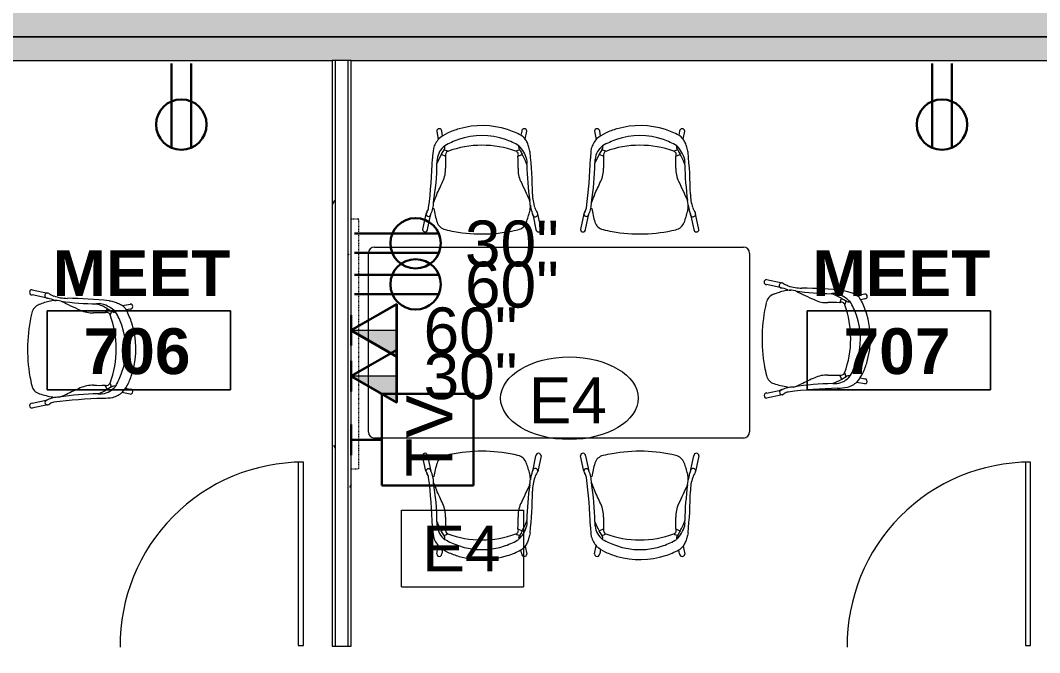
# Model space of a CAD drawing. Header units: inches. Extents: x -2349 to 1043, y -456 to 2193.
# Drawn here: x 644.2 to 844.3, y 1172.4 to 1296.6 of the extents above; entities that cross this region are included whole.
import ezdxf

# ---------------------------------------------------------------- set-up
doc = ezdxf.new("R2010")
doc.units = ezdxf.units.IN
doc.header["$MEASUREMENT"] = 0
doc.linetypes.add('Dash', pattern=[0.25, 0.125, -0.125])
for name, color, linetype, lineweight in [('A-ANNO-KEYN', 231, 'Continuous', 9), ('A-ANNO-NOTE', 131, 'Continuous', 30), ('A-AREA-IDEN', 2, 'Continuous', 9), ('A-DETL-GENF', 92, 'Continuous', 9), ('A-DETL-THIN', 151, 'Continuous', 9), ('A-DOOR', 31, 'Continuous', 13), ('A-WALL', 113, 'Continuous', 13), ('A-WALL-PATT', 111, 'Continuous', 13), ('I-FURN', 30, 'Continuous', 9), ('I-WALL', 2, 'Continuous', 13), ('Q-SPCQ', 91, 'Continuous', 9), ('Q-SPCQ-HDLN', 91, 'Dash', 9), ('Q-SPCQ-IDEN', 132, 'Continuous', 9)]:
    doc.layers.add(name, color=color, linetype=linetype, lineweight=lineweight)
doc.styles.add('Arial', font='arial.ttf', dxfattribs={"height": 9})
doc.styles.add('Swis721 Lt BT', font='swissl.ttf', dxfattribs={"height": 9})
doc.styles.add('Swis721 Lt BT_B', font='', dxfattribs={"height": 9})
doc.styles.get('Swis721 Lt BT_B').set_extended_font_data('Swis721 Lt BT', bold=True)
pattern_1 = [(0, (0, 0), (30.72, 7.68), [1.267, -21.773, 1.267, -21.773, -122.88]), (0, (0, 0), (30.72, 7.68), [-46.08, 1.267, -44.813, 1.267, -21.773, -53.76]), (0, (0, 0), (30.72, 7.68), [-115.2, 1.267, -14.093, 1.267, -37.133]), (120, (11.52, 3.84), (-22.011075, 22.7643), [1.267, -21.773, 1.267, -21.773, -122.88]), (120, (11.52, 3.84), (-22.011075, 22.7643), [-46.08, 1.267, -44.813, 1.267, -21.773, -53.76]), (120, (11.52, 3.84), (-22.011075, 22.7643), [-115.2, 1.267, -14.093, 1.267, -37.133]), (240, (15.36, 19.2), (-8.708925, -30.4443), [1.267, -21.773, 1.267, -21.773, -122.88]), (240, (15.36, 19.2), (-8.708925, -30.4443), [-46.08, 1.267, -44.813, 1.267, -21.773, -53.76]), (240, (15.36, 19.2), (-8.708925, -30.4443), [-115.2, 1.267, -14.093, 1.267, -37.133])]

# ---------------------------------------------------------------- blocks, each defined once
blk = doc.blocks.new('Steelcase Coalesse - LessThanFive - Seating - Chair - Chair-8523175-7TH FLOOR POWER _ SIGNAL')
at = {"layer": 'I-FURN'}
for p, q in [((-10.97, -3.92), (-11.63, -0.87)), ((-10.64, -0.9), (-9.98, -3.92)), ((10.06, -3.57), (10.64, -0.88)), ((11.63, -0.9), (10.98, -3.97)), ((-7.95, -15.63), (-7.1, -15.24)), ((-7.45, -16.49), (-7.95, -15.63)), ((7.1, -15.24), (7.91, -15.62)), ((-8.84, -20.15), (-8.56, -18.54)), ((-7.68, -19.24), (-7.85, -20.16)), ((7.85, -20.16), (7.69, -19.36)), ((8.54, -18.61), (8.84, -20.18))]:
    blk.add_line(p, q, dxfattribs=at)
for centre, radius, start, end in [((-11.13, -0.89), 0.499, 358.2082, 178.2082), ((-6.68, -2.99), 2.21, 103.3107, 162.8489), ((0, -31.22), 31.22, 100.0138, 103.3107), ((0, -31.22), 31.22, 76.8533, 100.0138), ((6.58, -3.07), 2.31, 20.635, 76.8533), ((11.13, -0.89), 0.499, 359.3395, 179.3395), ((-10.47, -3.92), 0.496, 0.1104, 179.8986), ((-9.85, -3.67), 1.14, 192.3628, 217.6372), ((-14.49, -6.08), 5.01, 12.1242, 25.6361), ((9.55, -8), 19.2, 162.8489, 170.9578), ((-9.57, -9.14), 19.56, 13.7896, 20.635), ((0.41, -1.52), 9.87, 339.0727, 348), ((10.49, -3.87), 0.505, 348, 185.7864), ((10.38, -3.84), 0.614, 326.9598, 348), ((-12.02, -5.34), 1.59, 7.2788, 37.6372), ((-109.21, -17.76), 99.57, 1.694, 7.2788), ((-9.35, -5.59), 0.608, 95.5377, 113.9775), ((-15.19, -6.23), 5.72, 0.4027, 12.1242), ((5.12, -5.46), 4.42, 345.5512, 5.9632), ((5.68, -5.4), 3.86, 5.9632, 13.7896), ((9.35, -5.59), 0.61, 62.5204, 73.6587), ((10.91, -5.54), 1.37, 159.0727, 183.1872), ((18.47, -7.93), 8.52, 160.9989, 179.3791), ((14.61, -6.6), 4.44, 146.9598, 160.9989), ((-59.4, -14.43), 50.61, 0.6372, 9.3628), ((2.12, -2.42), 12.18, 198.0203, 205.3226), ((-254.12, -123.67), 271.29, 24.6917, 25.3226), ((254.12, -123.67), 271.29, 154.4275, 155.3083), ((64.27, -14.4), 55.42, 171.8763, 179.1473), ((-79.64, -6.86), 89.6, 354.1307, 359.3791), ((-12.83, -12.73), 5.72, 357.8915, 24.6917), ((12.83, -12.73), 5.72, 155.3083, 182.1085), ((-4.19, -14.12), 4.61, 176.7843, 187.3082), ((3.07, -9.26), 12.72, 201.2054, 210.0533), ((20.05, -13.94), 27.18, 177.8915, 182.7464), ((-20.05, -13.94), 27.18, 357.2536, 2.1085), ((1.55, -11.45), 7.61, 326.7856, 343.7976), ((6.8, -14.07), 2.11, 344.7308, 13.7625), ((5.81, -14.36), 15.49, 181.694, 188.8902), ((-4.91, -14.21), 3.89, 187.3082, 232.5948), ((-6.29, -15.47), 0.843, 164.196, 242.587), ((6.47, -15.57), 0.712, 290.0873, 27.2011), ((3.07, -13.05), 5.98, 314.9029, 344.7308), ((15.98, -20.43), 9.36, 149.1494, 155.1347), ((-4.86, -15.46), 4.81, 195.5064, 221.736), ((-8.24, -12.96), 3.62, 282.5941, 295.6438), ((-8.08, -17.05), 0.841, 342.987, 42.2207), ((1.11, -2.38), 17.12, 240.6775, 250.6293), ((0.04, 2.01), 19.42, 249.7737, 290.0873), ((-0.15, -4.82), 14.53, 289.3352, 300.8179), ((8.24, -12.96), 3.62, 244.9597, 257.9137), ((7.92, -17.02), 0.684, 129.4562, 203.0764), ((-2.91, -12), 8.67, 230.2831, 243.9481), ((-0.01, -5.27), 16, 245.1982, 253.8772), ((0.04, -5.31), 14, 250.7712, 289.2402), ((0.14, -5.31), 15.95, 287.9267, 298.256), ((6.53, -17.2), 2.45, 298.256, 324.9819), ((-8.35, -20.16), 0.499, 179.0642, 359.0642), ((0.06, -5.04), 16.23, 253.8772, 287.9267), ((8.35, -20.16), 0.499, 180, 357.7888)]:
    blk.add_arc(centre, radius, start, end, dxfattribs=at)
blk.add_open_spline([(9.49, -16.02), (9.43, -16.37), (9.27, -17.02), (8.96, -17.88), (8.69, -18.38), (8.54, -18.61)], degree=3, dxfattribs=at)
blk = doc.blocks.new('Steelcase Coalesse - CH327 Dining Table - Oak-7431186-7TH FLOOR POWER _ SIGNAL')
at = {"layer": 'I-FURN'}
for p, q in [((-26.14, -4.71), (-26.14, 30.4)), ((-24.95, 31.59), (47.47, 31.59)), ((48.69, 30.37), (48.69, -4.66)), ((47.47, -5.88), (-24.97, -5.88))]:
    blk.add_line(p, q, dxfattribs=at)
for centre, radius, start, end in [((-24.95, 30.4), 1.19, 90, 180), ((47.47, 30.37), 1.22, 0, 90), ((-24.97, -4.71), 1.17, 180, 270), ((47.47, -4.66), 1.22, 270, 360)]:
    blk.add_arc(centre, radius, start, end, dxfattribs=at)
blk = doc.blocks.new('Steelcase Coalesse - LessThanFive - Seating - Chair - Chair-8523238-7TH FLOOR POWER _ SIGNAL')
at = {"layer": 'I-FURN'}
for p, q in [((-8.84, 20.15), (-8.56, 18.54)), ((-7.68, 19.24), (-7.85, 20.16)), ((7.85, 20.16), (7.69, 19.36)), ((8.54, 18.61), (8.84, 20.18)), ((-7.45, 16.49), (-7.95, 15.63)), ((-7.95, 15.63), (-7.1, 15.24)), ((7.1, 15.24), (7.91, 15.62)), ((-10.97, 3.92), (-11.63, 0.87)), ((-10.64, 0.9), (-9.98, 3.92)), ((10.06, 3.57), (10.64, 0.88)), ((11.63, 0.9), (10.98, 3.97))]:
    blk.add_line(p, q, dxfattribs=at)
for centre, radius, start, end in [((-8.35, 20.16), 0.499, 0.9358, 180.9358), ((-0.01, 5.27), 16, 106.1228, 114.8018), ((0.06, 5.04), 16.23, 72.0733, 106.1228), ((0.14, 5.31), 15.95, 61.744, 72.0733), ((8.35, 20.16), 0.499, 2.2112, 180), ((-4.86, 15.46), 4.81, 138.264, 164.4936), ((-2.91, 12), 8.67, 116.0519, 129.7169), ((1.11, 2.38), 17.12, 109.3707, 119.3225), ((0.04, 5.31), 14, 70.7598, 109.2288), ((-0.15, 4.82), 14.53, 59.1821, 70.6648), ((6.53, 17.2), 2.45, 35.0181, 61.744), ((5.81, 14.36), 15.49, 171.1098, 178.306), ((-4.91, 14.21), 3.89, 127.4052, 172.6918), ((-8.08, 17.05), 0.841, 317.7793, 17.013), ((-8.24, 12.96), 3.62, 64.3562, 77.4059), ((-6.29, 15.47), 0.843, 117.413, 195.804), ((0.04, -2.01), 19.42, 69.9127, 110.2263), ((8.24, 12.96), 3.62, 102.0863, 115.0403), ((6.47, 15.57), 0.712, 332.7989, 69.9127), ((7.92, 17.02), 0.684, 156.9236, 230.5438), ((3.07, 13.05), 5.98, 15.2692, 45.0971), ((15.98, 20.43), 9.36, 204.8653, 210.8506), ((-79.64, 6.86), 89.6, 0.6209, 5.8693), ((-109.21, 17.76), 99.57, 352.7212, 358.306), ((3.07, 9.26), 12.72, 149.9467, 158.7946), ((-4.19, 14.12), 4.61, 172.6918, 183.2157), ((20.05, 13.94), 27.18, 177.2536, 182.1085), ((-20.05, 13.94), 27.18, 357.8915, 2.7464), ((1.55, 11.45), 7.61, 16.2024, 33.2144), ((6.8, 14.07), 2.11, 346.2375, 15.2692), ((-59.4, 14.43), 50.61, 350.6372, 359.3628), ((-12.83, 12.73), 5.72, 335.3083, 2.1085), ((12.83, 12.73), 5.72, 177.8915, 204.6917), ((64.27, 14.4), 55.42, 180.8527, 188.1237), ((-254.12, 123.67), 271.29, 334.6774, 335.3083), ((254.12, 123.67), 271.29, 204.6917, 205.5725), ((-15.19, 6.23), 5.72, 347.8758, 359.5973), ((2.12, 2.42), 12.18, 154.6774, 161.9797), ((5.12, 5.46), 4.42, 354.0368, 14.4488), ((18.47, 7.93), 8.52, 180.6209, 199.0011), ((-9.85, 3.67), 1.14, 142.3628, 167.6372), ((-12.02, 5.34), 1.59, 322.3628, 352.7212), ((-14.49, 6.08), 5.01, 334.3639, 347.8758), ((-9.35, 5.59), 0.608, 246.0225, 264.4623), ((9.55, 8), 19.2, 189.0422, 197.1511), ((-9.57, 9.14), 19.56, 339.365, 346.2104), ((5.68, 5.4), 3.86, 346.2104, 354.0368), ((9.35, 5.59), 0.61, 286.3413, 297.4796), ((10.91, 5.54), 1.37, 176.8128, 200.9273), ((0.41, 1.52), 9.87, 12, 20.9273), ((14.61, 6.6), 4.44, 199.0011, 213.0402), ((10.38, 3.84), 0.614, 12, 33.0402), ((-10.47, 3.92), 0.496, 180.1014, 359.8896), ((-6.68, 2.99), 2.21, 197.1511, 256.6893), ((6.58, 3.07), 2.31, 283.1467, 339.365), ((10.49, 3.87), 0.505, 174.2136, 12), ((-11.13, 0.89), 0.499, 181.7918, 1.7918), ((0, 31.22), 31.22, 256.6893, 259.9862), ((0, 31.22), 31.22, 259.9862, 283.1467), ((11.13, 0.89), 0.499, 180.6605, 0.6605)]:
    blk.add_arc(centre, radius, start, end, dxfattribs=at)
blk.add_open_spline([(9.49, 16.02), (9.43, 16.37), (9.27, 17.02), (8.96, 17.88), (8.69, 18.38), (8.54, 18.61)], degree=3, dxfattribs=at)
blk = doc.blocks.new('Door - Glass Single - Demountable-8488212-7TH FLOOR POWER _ SIGNAL')
at = {"layer": 'A-DOOR', "lineweight": 20}
for p, q in [((17, 38), (17, 2)), ((18, 38), (17, 38)), ((18, 2), (18, 38)), ((17, 2), (18, 2))]:
    blk.add_line(p, q, dxfattribs=at)
at = {"layer": 'A-DOOR', "lineweight": 9}
blk.add_arc((18, 2), 36, 90, 180.5, dxfattribs=at)
blk = doc.blocks.new('A-Flat_Screen_TV-generic - A-Flat_Screen_TV-generic-8626513-7TH FLOOR POWER _ SIGNAL')
at = {"layer": 'Q-SPCQ-HDLN'}
for p, q in [((-24.5, 3.375), (-24.5, 1.875)), ((24.5, 3.375), (-24.5, 3.375)), ((24.5, 1.875), (24.5, 3.375))]:
    blk.add_line(p, q, dxfattribs=at)
blk = doc.blocks.new('Room Tag - Room Name and Number-3379422-7TH FLOOR POWER _ SIGNAL')
at = {"layer": 'A-AREA-IDEN'}
for p, q in [((-0.1881, -0.1636), (-0.1881, -0.0018)), ((-0.1881, -0.0018), (0.1869, -0.0018)), ((0.1869, -0.0018), (-0.1881, -0.0018)), ((-0.1881, -0.0018), (-0.1881, -0.1636)), ((0.1869, -0.0018), (0.1869, -0.1636)), ((0.1869, -0.1636), (0.1869, -0.0018)), ((0.1869, -0.1636), (-0.1881, -0.1636)), ((-0.1881, -0.1636), (0.1869, -0.1636))]:
    blk.add_line(p, q, dxfattribs=at)
blk = doc.blocks.new('Appliance_Specialty Equipment Tag - Standard-3515593-7TH FLOOR POWER _ SIGNAL')
at = {"layer": 'Q-SPCQ-IDEN'}
blk.add_ellipse((-0.0499, 0.0037), major_axis=(-0.1406, 0), ratio=0.600473, dxfattribs=at)
blk = doc.blocks.new('Keynote Tag - Keynote Number - Boxed-135510-7TH FLOOR POWER _ SIGNAL')
at = {"layer": 'A-ANNO-KEYN'}
for p, q in [((-0.125, -0.0792), (-0.125, 0.0781)), ((-0.125, 0.0781), (0.125, 0.0781)), ((0.125, 0.0781), (0.125, -0.0792)), ((-0.125, -0.0792), (0.125, -0.0792))]:
    blk.add_line(p, q, dxfattribs=at)

msp = doc.modelspace()

# ---------------------------------------------------------------- hatches: boundary and pattern name
at = {"layer": 'A-ANNO-NOTE', "lineweight": 9}
for points in [[(718.01, 1230.51), (718.01, 1235.67), (709.07, 1235.67)], [(718.01, 1221.51), (718.01, 1226.67), (709.07, 1226.67)]]:
    msp.add_hatch(color=256, dxfattribs=at).paths.add_polyline_path(points, flags=0)
at = {"layer": 'A-DETL-GENF'}
h = msp.add_hatch(color=9, dxfattribs=at)
h.paths.add_polyline_path([(-315.91, 1248.36), (-311.29, 1177.2), (-311.29, 1177.98), (-186.16, 1222.14), (-186.16, 1238.01), (-200.04, 1238.01), (-200.04, 1231.23), (-212.04, 1227), (-212.04, 1214.12), (-311.29, 1214.12), (-311.29, 1220.12), (-218.04, 1220.12), (-218.04, 1231.24), (-206.04, 1235.48), (-206.04, 1317.62), (-311.29, 1317.62), (-311.29, 1248.36)], flags=0)
h.paths.add_polyline_path([(165.96, 491.13), (165.96, 491.38), (161.09, 493.1), (161.09, 580.33), (110.71, 598.17), (110.71, 514.93), (110.02, 515.17), (109.95, 514.96), (107.41, 515.85), (107.19, 515.27), (104.85, 516.1), (105.44, 517.77), (106.96, 517.23), (106.96, 639.13), (108.34, 638.64), (108.34, 635.88), (108.84, 635.88), (109.34, 637.29), (109.34, 638.29), (162.89, 619.32), (163.59, 619.32), (163.59, 638.31), (164.59, 638.31), (164.59, 619.32), (165.96, 619.32), (165.96, 675.33), (164.59, 675.33), (164.59, 674.31), (163.59, 674.31), (163.59, 675.33), (161.46, 675.33), (161.46, 677.83), (163.46, 677.83), (163.46, 735.09), (161.46, 735.09), (161.46, 737.59), (163.46, 737.59), (163.46, 794.76), (162.84, 794.76), (162.84, 794.85), (161.46, 794.85), (161.46, 797.35), (163.46, 797.35), (163.46, 854.61), (161.46, 854.61), (161.46, 857.11), (162.84, 857.11), (162.84, 857.26), (163.46, 857.26), (163.46, 914.37), (161.46, 914.37), (161.46, 916.87), (163.46, 916.87), (163.46, 974.13), (161.46, 974.13), (161.46, 976.63), (163.46, 976.63), (163.46, 1033.89), (161.46, 1033.89), (161.46, 1036.39), (163.46, 1036.39), (163.46, 1087.62), (162.84, 1087.62), (162.84, 1089.12), (163.46, 1089.12), (163.46, 1092.4), (162.89, 1092.4), (106.96, 1072.59), (106.96, 1109.22), (108.34, 1109.71), (108.34, 1107.5), (109.34, 1107.5), (109.34, 1110.06), (161.46, 1128.52), (161.46, 1129.79), (163.46, 1129.79), (163.46, 1179.37), (163.59, 1179.37), (163.59, 1128.37), (162.84, 1128.37), (162.84, 1126.87), (165.34, 1126.87), (165.34, 1128.37), (164.59, 1128.37), (164.59, 1129.79), (165.03, 1129.79), (165.96, 1130.12), (165.96, 1179.59), (165.34, 1179.59), (165.34, 1180.87), (164.59, 1180.87), (164.59, 1182.09), (165.96, 1182.09), (165.96, 1233.13), (164.59, 1233.13), (164.59, 1233.78), (165.34, 1233.78), (165.34, 1235.28), (164.59, 1235.28), (164.59, 1235.63), (165.96, 1235.63), (165.96, 1268.23), (165.34, 1268.23), (165.34, 1269.55), (164.59, 1269.55), (164.59, 1270.73), (165.96, 1270.73), (165.96, 1278.52), (164.59, 1278.52), (164.59, 1281.02), (165.96, 1281.02), (165.96, 1320.52), (164.59, 1320.52), (164.6, 1323.02), (165.96, 1323.02), (165.96, 1338.98), (165.34, 1338.98), (165.34, 1339.42), (162.84, 1339.42), (162.84, 1338.96), (100.2, 1316.85), (100.17, 1316.95), (97.58, 1316.04), (97.58, 1315.93), (-317.29, 1169.5), (-317.29, 1247.56), (-315.91, 1247.56), (-315.91, 1290.06), (-317.29, 1290.06), (-317.29, 1351.76), (-315.91, 1351.76), (-315.91, 1394.26), (-317.29, 1394.26), (-317.29, 1455.76), (-315.91, 1455.76), (-315.91, 1498.26), (-317.29, 1498.26), (-317.29, 1559.76), (-315.91, 1559.76), (-315.91, 1602.26), (-317.29, 1602.26), (-317.29, 1612), (-320.79, 1612.01), (-320.79, 1641.5), (-290.79, 1641.5), (-290.79, 1638), (-200.04, 1638), (-200.04, 1595.87), (-193.66, 1595.87), (-193.66, 1589.87), (-200.04, 1589.87), (-200.04, 1466.64), (32.96, 1466.64), (32.96, 1599.67), (23.77, 1599.67), (12.46, 1599.67), (12.46, 1603.64), (32.96, 1603.64), (32.96, 1638), (84.79, 1638), (84.79, 1634), (79.91, 1634), (79.91, 1599.62), (38.96, 1599.62), (38.96, 1437.51), (125.91, 1437.51), (125.91, 1634), (121.04, 1634), (121.04, 1638), (161.46, 1638), (161.46, 1582.12), (157.46, 1582.12), (157.46, 1590.12), (131.91, 1590.12), (131.91, 1449.86), (157.46, 1449.86), (157.46, 1460.74), (161.46, 1460.74), (161.46, 1428.18), (157.46, 1428.18), (157.46, 1443.86), (131.91, 1443.86), (131.91, 1364.06), (157.46, 1373.11), (157.46, 1391.93), (161.46, 1391.93), (161.46, 1374.52), (165.96, 1376.12), (165.96, 1342.23), (233.45, 1342.23), (233.45, 1487.31), (269.45, 1487.31), (269.45, 1491), (274.08, 1491), (274.08, 1482.69), (238.08, 1482.69), (238.08, 1293.34), (997.2, 1293.34), (997.2, 1591.02), (986.95, 1591.02), (986.95, 1603.02), (997.2, 1603.02), (997.2, 1670.13), (854.13, 1619.14), (861.95, 1619.14), (861.95, 1588.38), (801.95, 1567.02), (801.95, 1605.77), (849.95, 1622.87), (849.95, 2100.07), (831.95, 2100.07), (831.95, 2110.02), (801.95, 2110.02), (801.95, 2128.8), (513.95, 2128.8), (513.95, 2104.82), (454.05, 2104.82), (454.05, 2128.8), (165.96, 2128.8), (165.96, 2104.82), (105.95, 2104.82), (105.95, 2128.8), (-181.82, 2128.8), (-181.82, 2104.82), (-242.05, 2104.82), (-242.05, 2128.8), (-530.05, 2128.8), (-530.05, 2104.82), (-590.05, 2104.82), (-590.05, 2128.8), (-878.05, 2128.8), (-878.05, 2104.79), (-938.13, 2104.79), (-938.13, 2128.8), (-1225.94, 2128.8), (-1225.94, 2104.81), (-1286.03, 2104.81), (-1286.03, 2128.8), (-1574.05, 2128.8), (-1574.05, 2104.82), (-1600.05, 2104.82), (-1600.05, 1852.27), (-1592.3, 1852.27), (-1592.3, 1828.27), (-1616.3, 1828.27), (-1616.3, 1836.02), (-1678.05, 1836.02), (-1678.05, 1776.02), (-1654.55, 1776.02), (-1654.55, 1731.02), (-1678.05, 1731.02), (-1678.05, 1502.31), (-1010.17, 1502.31), (-1010.17, 1644.62), (-1045.55, 1644.62), (-1045.55, 1670.31), (-1040.92, 1670.31), (-1040.92, 1649.24), (-1005.55, 1649.24), (-1005.55, 961.81), (-933.55, 961.81), (-933.54, 961.81), (-933.54, 998.13), (-927.54, 998.13), (-927.54, 960.47), (-806.66, 1003.13), (-806.66, 1102.75), (-764.79, 1102.75), (-764.79, 1144.75), (-927.54, 1144.75), (-927.54, 1034.38), (-933.54, 1034.38), (-933.54, 1244.57), (-927.54, 1244.57), (-927.54, 1148.75), (-764.79, 1148.75), (-764.79, 1244.14), (-760.79, 1244.14), (-760.79, 1102.75), (-723.41, 1102.75), (-723.41, 1032.52), (-591.04, 1079.24), (-591.04, 1110.65), (-572.04, 1116.98), (-572.04, 1395.87), (-722.04, 1395.87), (-722.04, 1283.12), (-760.79, 1283.12), (-760.79, 1280.39), (-764.79, 1280.39), (-764.79, 1283.12), (-927.54, 1283.12), (-927.54, 1280.25), (-933.54, 1280.25), (-933.54, 1294.75), (-927.54, 1294.75), (-927.54, 1289.12), (-804.04, 1289.12), (-804.04, 1602.62), (-847.59, 1602.62), (-847.59, 1634), (-853.46, 1634), (-853.46, 1638), (-798.04, 1638), (-798.04, 1614.89), (-772.04, 1614.89), (-772.04, 1611.83), (-768.04, 1611.83), (-768.04, 1603.2), (-772.04, 1603.2), (-772.04, 1610.64), (-792.04, 1610.64), (-792.04, 1583.52), (-772.04, 1583.52), (-772.04, 1587.89), (-768.04, 1587.89), (-768.04, 1579.52), (-791.55, 1579.52), (-791.55, 1579.62), (-792.04, 1579.62), (-792.04, 1401.87), (-650.04, 1401.87), (-650.04, 1585.7), (-630.04, 1585.7), (-630.04, 1591.51), (-624.04, 1591.51), (-624.04, 1586), (-620.04, 1586), (-620.04, 1582.12), (-613.16, 1582.12), (-613.16, 1578.37), (-620.04, 1578.37), (-620.04, 1482.06), (-572.04, 1482.06), (-572.04, 1508.4), (-552.04, 1508.4), (-552.04, 1512.15), (-546.04, 1512.15), (-546.04, 1482.06), (-460.54, 1482.06), (-460.54, 1589.12), (-546.04, 1589.12), (-546.04, 1554.65), (-552.04, 1554.65), (-552.04, 1578.37), (-576.91, 1578.37), (-576.91, 1582.12), (-572.04, 1582.12), (-572.04, 1638), (-481.04, 1638), (-481.04, 1641.5), (-451.04, 1641.5), (-451.04, 1612), (-452.3, 1612), (-452.3, 1189.18), (-451.29, 1189.18), (-451.29, 1122.73), (-413.64, 1136.02), (-413.47, 1135.55), (-931.99, 952.54), (-932.19, 953.1), (-932.42, 953.02), (-905.26, 876.31), (-877.04, 886.3), (-877.04, 865.73), (-874.85, 864.95), (-875.4, 863.4), (-877.03, 863.97), (-876.82, 864.56), (-877.04, 864.64), (-877.04, 861.32), (-876.23, 861.04), (-876.44, 860.45), (-825.26, 842.31), (-825.05, 842.9), (-822.69, 842.07), (-822.9, 841.48), (-770.54, 822.93), (-770.33, 823.52), (-767.97, 822.68), (-768.18, 822.09), (-715.82, 803.54), (-715.61, 804.13), (-713.25, 803.3), (-713.46, 802.71), (-661.1, 784.15), (-660.89, 784.74), (-658.53, 783.91), (-658.74, 783.32), (-606.38, 764.77), (-606.17, 765.36), (-603.81, 764.52), (-604.02, 763.93), (-551.66, 745.38), (-551.45, 745.97), (-549.09, 745.13), (-549.3, 744.55), (-496.94, 725.99), (-496.73, 726.58), (-494.37, 725.75), (-494.58, 725.16), (-442.22, 706.61), (-442.01, 707.2), (-439.65, 706.36), (-439.86, 705.77), (-387.5, 687.22), (-387.29, 687.81), (-384.93, 686.97), (-385.12, 686.38), (-332.78, 667.83), (-332.57, 668.42), (-330.21, 667.59), (-330.42, 667), (-278.06, 648.45), (-277.85, 649.03), (-275.49, 648.2), (-275.7, 647.61), (-223.34, 629.06), (-223.13, 629.65), (-220.77, 628.81), (-220.98, 628.22), (-168.62, 609.67), (-168.41, 610.26), (-166.05, 609.43), (-166.26, 608.84), (-113.9, 590.28), (-113.69, 590.87), (-111.33, 590.04), (-111.52, 589.44), (-59.18, 570.9), (-58.97, 571.49), (-56.61, 570.65), (-56.82, 570.06), (-4.46, 551.51), (-4.25, 552.1), (-1.89, 551.27), (-2.1, 550.68), (50.26, 532.12), (50.47, 532.71), (52.83, 531.88), (52.62, 531.29), (103.81, 513.15), (104.01, 513.74), (106.37, 512.91), (106.16, 512.32), (165.27, 491.38)], flags=0)
h.paths.add_polyline_path([(53.66, 534.23), (51.31, 535.07), (51.89, 536.73), (54.25, 535.89), (53.75, 534.47)], flags=0)
h.paths.add_polyline_path([(-1.06, 553.62), (-3.41, 554.46), (-2.83, 556.11), (-0.47, 555.28), (-0.9, 554.07)], flags=0)
h.paths.add_polyline_path([(-55.78, 573.01), (-58.13, 573.84), (-57.55, 575.49), (-55.19, 574.66), (-55.71, 573.18)], flags=0)
h.paths.add_polyline_path([(161.09, 585.5), (161.09, 614.79), (110.96, 632.54), (110.96, 603.25), (160.8, 585.6)], flags=0)
h.paths.add_polyline_path([(-110.5, 592.4), (-112.85, 593.23), (-112.27, 594.87), (-109.92, 594.04), (-110.44, 592.55)], flags=0)
h.paths.add_polyline_path([(-165.22, 611.78), (-167.57, 612.62), (-166.99, 614.25), (-164.64, 613.42), (-165.17, 611.92)], flags=0)
h.paths.add_polyline_path([(-219.94, 631.17), (-222.29, 632), (-221.69, 633.62), (-219.36, 632.8), (-219.89, 631.29)], flags=0)
h.paths.add_polyline_path([(-274.66, 650.56), (-277.01, 651.39), (-276.44, 653.01), (-274.08, 652.18), (-274.62, 650.66)], flags=0)
h.paths.add_polyline_path([(-329.38, 669.94), (-331.73, 670.78), (-331.16, 672.39), (-328.8, 671.56), (-329.35, 670.03)], flags=0)
h.paths.add_polyline_path([(164.59, 677.83), (165.96, 677.83), (165.96, 735.09), (164.59, 735.09)], flags=0)
h.paths.add_polyline_path([(-384.1, 689.33), (-386.45, 690.17), (-385.88, 691.78), (-383.53, 690.94), (-384.07, 689.4)], flags=0)
h.paths.add_polyline_path([(-438.82, 708.72), (-441.17, 709.55), (-440.61, 711.16), (-438.25, 710.32), (-438.68, 709.1)], flags=0)
h.paths.add_polyline_path([(-493.54, 728.1), (-495.89, 728.94), (-495.29, 730.52), (-492.97, 729.7), (-493.53, 728.14)], flags=0)
h.paths.add_polyline_path([(165.34, 737.59), (165.96, 737.59), (165.96, 794.85), (165.34, 794.85), (165.34, 794.76), (164.59, 794.76), (164.59, 737.59)], flags=0)
h.paths.add_polyline_path([(-548.26, 747.49), (-550.61, 748.33), (-550.05, 749.92), (-547.69, 749.08), (-548.25, 747.51)], flags=0)
h.paths.add_polyline_path([(-602.98, 766.88), (-605.33, 767.71), (-604.77, 769.3), (-602.42, 768.46), (-602.97, 766.9)], flags=0)
h.paths.add_polyline_path([(-657.7, 786.26), (-660.05, 787.1), (-659.49, 788.68), (-657.14, 787.84), (-657.59, 786.58)], flags=0)
h.paths.add_polyline_path([(165.96, 797.35), (165.96, 854.61), (164.59, 854.61), (164.59, 797.35)], flags=0)
h.paths.add_polyline_path([(-712.42, 805.65), (-714.77, 806.49), (-714.22, 808.06), (-711.86, 807.23), (-712.31, 805.95)], flags=0)
h.paths.add_polyline_path([(-767.14, 825.04), (-769.49, 825.87), (-768.94, 827.44), (-766.58, 826.61), (-767.04, 825.32)], flags=0)
h.paths.add_polyline_path([(-821.86, 844.43), (-824.21, 845.26), (-823.66, 846.82), (-821.3, 845.99), (-821.71, 844.85)], flags=0)
h.paths.add_polyline_path([(-932.16, 849.17), (-896.12, 861.93), (-881.91, 856.89), (-881.91, 879.4), (-932.16, 861.61), (-932.16, 849.83)], flags=0)
h.paths.add_polyline_path([(165.96, 857.11), (165.96, 914.37), (164.59, 914.37), (164.59, 857.26), (165.34, 857.26), (165.34, 857.11)], flags=0)
h.paths.add_polyline_path([(165.96, 916.87), (165.96, 974.13), (164.59, 974.13), (164.59, 916.87)], flags=0)
h.paths.add_polyline_path([(165.96, 976.63), (165.96, 1033.89), (164.59, 1033.89), (164.59, 976.63)], flags=0)
h.paths.add_polyline_path([(-802.66, 1004.54), (-727.41, 1031.1), (-727.41, 1098.75), (-802.66, 1098.75), (-802.66, 1007.09)], flags=0)
h.paths.add_polyline_path([(165.96, 1036.39), (165.96, 1092.4), (164.46, 1092.4), (164.46, 1089.12), (165.34, 1089.12), (165.34, 1087.62), (164.59, 1087.62), (164.59, 1036.39)], flags=0)
h.paths.add_polyline_path([(111.84, 1079.48), (161.77, 1097.17), (161.77, 1096.24), (161.96, 1096.31), (161.96, 1124.46), (161.77, 1124.39), (161.77, 1123.46), (111.84, 1105.78), (111.84, 1096.31)], flags=0)
h.paths.add_polyline_path([(-585.04, 1081.36), (-572.04, 1085.94), (-572.04, 1110.66), (-585.04, 1106.32), (-585.04, 1082.39)], flags=0)
h.paths.add_polyline_path([(-566.04, 1088.06), (-459.29, 1125.74), (-459.29, 1163.19), (-566.04, 1163.19), (-566.04, 1088.96)], flags=0)
h.paths.add_polyline_path([(-345.58, 1159.51), (-345.75, 1159.98), (-317.46, 1169.97), (-317.29, 1169.5), (-344.24, 1159.98)], flags=0)
h.paths.add_polyline_path([(-459.29, 1169.19), (-459.29, 1189.18), (-460.54, 1189.18), (-460.54, 1195.86), (-456.93, 1195.86), (-456.93, 1238.36), (-460.54, 1238.36), (-460.54, 1266.37), (-566.04, 1266.37), (-566.04, 1169.19)], flags=0)
h.paths.add_polyline_path([(162.84, 1179.59), (161.46, 1179.59), (161.46, 1182.09), (163.46, 1182.09), (163.46, 1233.13), (161.46, 1233.13), (161.46, 1235.63), (163.46, 1235.63), (163.46, 1268.05), (163.59, 1268.05), (163.59, 1235.28), (162.84, 1235.28), (162.84, 1233.78), (163.59, 1233.78), (163.59, 1180.87), (162.84, 1180.87)], flags=0)
h.paths.add_polyline_path([(-180.16, 1224.26), (106.96, 1325.6), (106.96, 1355.22), (128.16, 1362.73), (128.16, 1411.82), (32.96, 1377.04), (32.96, 1444.26), (-200.04, 1444.26), (-200.04, 1242.01), (-180.16, 1242.01)], flags=0)
h.paths.add_polyline_path([(162.84, 1268.23), (161.46, 1268.23), (161.46, 1270.73), (163.46, 1270.73), (163.46, 1278.52), (161.46, 1278.52), (161.46, 1281.02), (163.59, 1281.02), (163.59, 1269.55), (162.84, 1269.55)], flags=0)
h.paths.add_polyline_path([(-552.04, 1272.37), (-460.54, 1272.37), (-460.54, 1299.86), (-456.93, 1299.86), (-456.93, 1342.36), (-460.54, 1342.36), (-460.54, 1370.06), (-566.04, 1370.06), (-566.04, 1272.37)], flags=0)
h.paths.add_polyline_path([(-792.04, 1289.12), (-728.04, 1289.12), (-728.04, 1395.87), (-798.04, 1395.87), (-798.04, 1289.12), (-796.04, 1289.12)], flags=0)
h.paths.add_polyline_path([(163.46, 1320.52), (161.46, 1320.52), (161.46, 1323.02), (163.46, 1323.02), (163.46, 1337.92), (163.59, 1337.92), (163.59, 1320.52)], flags=0)
h.paths.add_polyline_path([(-311.29, 1323.62), (-206.04, 1323.62), (-206.04, 1421.87), (-311.29, 1421.87), (-311.29, 1325.6)], flags=0)
h.paths.add_polyline_path([(110.96, 1325.64), (161.77, 1343.51), (161.77, 1342.83), (161.96, 1342.89), (161.96, 1370.46), (110.96, 1352.4), (110.96, 1337.4)], flags=0)
h.paths.add_polyline_path([(-927.54, 1331), (-933.54, 1331), (-933.54, 1361.12), (-902.04, 1361.12), (-902.04, 1444), (-933.54, 1444), (-933.54, 1456), (-927.54, 1456), (-927.54, 1450), (-902.04, 1450), (-902.04, 1583.12), (-927.54, 1583.12), (-927.54, 1576.75), (-933.54, 1576.75), (-933.54, 1638), (-889.71, 1638), (-889.71, 1634), (-896.04, 1634), (-896.04, 1337.12), (-927.54, 1337.12)], flags=0)
h.paths.add_polyline_path([(-909.52, 1343.12), (-902.04, 1343.12), (-902.04, 1355.12), (-927.54, 1355.12), (-927.54, 1343.12)], flags=0)
h.paths.add_polyline_path([(-552.04, 1376.06), (-460.54, 1376.06), (-460.54, 1403.86), (-456.93, 1403.86), (-456.93, 1446.36), (-460.54, 1446.36), (-460.54, 1476.06), (-566.04, 1476.06), (-566.04, 1376.06)], flags=0)
h.paths.add_polyline_path([(38.96, 1385.62), (125.91, 1417.38), (125.91, 1431.51), (38.96, 1431.51), (38.96, 1419.57)], flags=0)
h.paths.add_polyline_path([(-796.04, 1401.87), (-796.04, 1610.64), (-798.04, 1610.64), (-798.04, 1401.87)], flags=0)
h.paths.add_polyline_path([(-645.79, 1401.87), (-626.04, 1401.87), (-626.04, 1581.7), (-645.79, 1581.7), (-645.79, 1453.15)], flags=0)
h.paths.add_polyline_path([(-600.76, 1401.87), (-572.04, 1401.87), (-572.04, 1476.06), (-620.04, 1476.06), (-620.04, 1401.87)], flags=0)
h.paths.add_polyline_path([(-206.04, 1427.87), (-206.04, 1526.12), (-311.29, 1526.12), (-311.29, 1427.87)], flags=0)
h.paths.add_polyline_path([(32.96, 1450.26), (32.96, 1462.64), (-200.04, 1462.64), (-200.04, 1450.26), (16.75, 1450.26)], flags=0)
h.paths.add_polyline_path([(486.94, 1462.86), (471.95, 1462.86), (471.95, 1486.86), (495.95, 1486.86), (495.95, 1462.86), (487.75, 1462.86)], flags=0)
h.paths.add_polyline_path([(-552.04, 1482.06), (-552.04, 1502.4), (-566.04, 1502.4), (-566.04, 1482.06)], flags=0)
h.paths.add_polyline_path([(274.08, 1527), (269.45, 1527), (269.45, 1548.69), (233.45, 1548.69), (233.45, 1710), (-326.51, 1710), (-326.51, 1740.42), (-349.19, 1740.42), (-349.19, 1745.04), (-321.88, 1745.04), (-321.88, 1714.62), (238.08, 1714.62), (238.08, 1553.31), (274.08, 1553.31), (274.08, 1548.69)], flags=0)
h.paths.add_polyline_path([(-928.73, 1528.25), (-933.54, 1528.25), (-933.54, 1540.5), (-927.54, 1540.5), (-927.54, 1528.25)], flags=0)
h.paths.add_polyline_path([(-311.29, 1532.12), (-206.04, 1532.12), (-206.04, 1632), (-311.29, 1632), (-311.29, 1559.76)], flags=0)
h.paths.add_polyline_path([(157.46, 1532.99), (157.46, 1545.87), (161.46, 1545.87), (161.46, 1532.99)], flags=0)
h.paths.add_polyline_path([(-566.04, 1582.12), (-552.04, 1582.12), (-552.04, 1595.12), (-460.54, 1595.12), (-460.54, 1612.01), (-459.04, 1612.01), (-459.04, 1633.5), (-481.04, 1633.5), (-481.04, 1634), (-566.04, 1634), (-566.04, 1589.12)], flags=0)
h.paths.add_polyline_path([(-1592.05, 1585.02), (-1616.05, 1585.02), (-1616.05, 1609.02), (-1592.05, 1609.02), (-1592.05, 1585.99)], flags=0)
h.paths.add_polyline_path([(-1268.3, 1585.27), (-1268.3, 1609.27), (-1244.3, 1609.27), (-1244.3, 1585.27)], flags=0)
h.paths.add_polyline_path([(-927.54, 1589.12), (-902.04, 1589.12), (-902.04, 1634), (-927.54, 1634)], flags=0)
h.paths.add_polyline_path([(-144.54, 1589.87), (-157.41, 1589.87), (-157.41, 1595.87), (-148.79, 1595.87), (-148.79, 1634.39), (-152.6, 1634.39), (-152.6, 1638.01), (-2.48, 1638.01), (-2.48, 1634.39), (-143.54, 1634.39), (-143.54, 1626.67), (-2.48, 1626.67), (-2.48, 1623.67), (-124.54, 1623.67), (-124.54, 1599.64), (-126.2, 1599.64), (-126.2, 1603.64), (-128.54, 1603.64), (-128.54, 1623.67), (-143.54, 1623.67), (-143.54, 1603.64), (-141.51, 1603.64), (-141.51, 1599.64), (-143.54, 1599.64), (-143.54, 1589.87)], flags=0)
h.paths.add_polyline_path([(157.46, 1594.12), (157.46, 1634), (131.91, 1634), (131.91, 1594.12)], flags=0)
h.paths.add_polyline_path([(73.91, 1605.62), (73.91, 1634), (38.96, 1634), (38.96, 1605.62)], flags=0)
h.paths.add_polyline_path([(-806.6, 1608.62), (-801.79, 1608.62), (-801.79, 1634), (-841.59, 1634), (-841.59, 1608.62)], flags=0)
h.paths.add_polyline_path([(-772.04, 1624.33), (-772.04, 1638.01), (-614.04, 1638.01), (-614.04, 1634.01), (-624.04, 1634), (-624.04, 1627.76), (-630.04, 1627.76), (-630.04, 1634), (-768.04, 1634), (-768.04, 1624.33)], flags=0)
h.paths.add_polyline_path([(-1040.92, 1706.31), (-1045.55, 1706.31), (-1045.55, 1714.62), (-448.51, 1714.62), (-448.51, 1745.04), (-421.19, 1745.04), (-421.19, 1740.42), (-443.88, 1740.42), (-443.88, 1710), (-1040.92, 1710)], flags=0)
h.paths.add_polyline_path([(-1678.05, 1734.52), (-1658.05, 1734.52), (-1658.05, 1772.52), (-1678.05, 1772.52), (-1678.05, 1752.52)], flags=0)
h.paths.add_polyline_path([(480.45, 1827.02), (470.95, 1827.02), (470.95, 1853.02), (496.95, 1853.02), (496.95, 1827.02), (481.27, 1827.02)], flags=0)
h.paths.add_polyline_path([(-921.05, 1827.02), (-921.05, 1853.02), (-895.05, 1853.02), (-895.05, 1827.02), (-911.55, 1827.02)], flags=0)
h.paths.add_polyline_path([(134.2, 1827.02), (122.95, 1827.02), (122.95, 1853.02), (148.95, 1853.02), (148.95, 1827.02), (134.89, 1827.02)], flags=0)
h.paths.add_polyline_path([(-561.8, 1827.02), (-573.04, 1827.02), (-573.04, 1853.02), (-547.04, 1853.02), (-547.04, 1827.02), (-561.11, 1827.02)], flags=0)
h.paths.add_polyline_path([(-214.73, 1827.04), (-225.05, 1827.04), (-225.05, 1853.03), (-199.03, 1853.03), (-199.03, 1827.04), (-213.92, 1827.04)], flags=0)
h.paths.add_polyline_path([(-1268.3, 1828.27), (-1268.3, 1852.27), (-1244.3, 1852.27), (-1244.3, 1828.27), (-1267.94, 1828.27)], flags=0)
h.paths.add_polyline_path([(-1629.95, 1844.02), (-1616.3, 1844.02), (-1616.3, 1852.27), (-1608.05, 1852.27), (-1608.05, 2128.8), (-1678.05, 2128.8), (-1678.05, 1844.02), (-1634.05, 1844.02)], flags=0)
at = {"layer": 'A-WALL-PATT', "lineweight": 9}
msp.add_hatch(color=7, dxfattribs=at).paths.add_polyline_path([(709.14, 1288.71), (997.2, 1288.71), (997.2, 1293.34), (233.45, 1293.34), (233.45, 1288.71), (708.52, 1288.71)], flags=0)
h = msp.add_hatch(dxfattribs=at)
h.set_pattern_fill('FP_1', color=256, style=0, pattern_type=2)
h.set_pattern_definition(pattern_1)
h.paths.add_polyline_path([(705.39, 1173.71), (706.02, 1173.71), (706.02, 1288.71), (705.39, 1288.7), (705.39, 1213.1)], flags=0)
h = msp.add_hatch(dxfattribs=at)
h.set_pattern_fill('FP_1', color=256, style=0, pattern_type=2)
h.set_pattern_definition(pattern_1)
h.paths.add_polyline_path([(709.14, 1173.71), (709.14, 1288.71), (708.52, 1288.7), (708.52, 1173.71)], flags=0)

# ---------------------------------------------------------------- linework, layer by layer
at = {"layer": 'A-ANNO-NOTE'}
for p, q in [((673.86, 1288.06), (673.86, 1271.53)), ((677.69, 1288.06), (677.69, 1271.53)), ((677.69, 1288.06), (677.69, 1271.53)), ((823.2, 1288.06), (823.2, 1271.53)), ((827.03, 1288.06), (827.03, 1271.53)), ((827.03, 1288.06), (827.03, 1271.53)), ((709.79, 1254.72), (726.32, 1254.72)), ((709.79, 1254.72), (726.32, 1254.72)), ((709.79, 1250.89), (726.32, 1250.89)), ((709.79, 1246.63), (726.32, 1246.63)), ((709.79, 1246.63), (726.32, 1246.63)), ((709.79, 1242.8), (726.32, 1242.8)), ((709.07, 1235.67), (718.01, 1240.83)), ((709.14, 1235.71), (718.07, 1240.87)), ((718.01, 1240.83), (718.01, 1230.51)), ((718.07, 1240.87), (718.07, 1230.55)), ((709.14, 1232.71), (709.14, 1238.71)), ((709.07, 1235.67), (718.01, 1230.51)), ((709.14, 1235.71), (718.07, 1230.55)), ((709.07, 1226.67), (718.01, 1231.83)), ((709.14, 1226.71), (718.07, 1231.87)), ((718.01, 1231.83), (718.01, 1221.51)), ((718.07, 1231.87), (718.07, 1221.55)), ((709.14, 1223.71), (709.14, 1229.71)), ((709.07, 1226.67), (718.01, 1221.51)), ((709.14, 1226.71), (718.07, 1221.55)), ((715.14, 1223.21), (715.14, 1205.21)), ((733.14, 1223.21), (715.14, 1223.21)), ((733.14, 1205.21), (733.14, 1223.21)), ((709.14, 1211.21), (709.14, 1217.21)), ((709.14, 1214.21), (715.14, 1214.21)), ((715.14, 1205.21), (733.14, 1205.21))]:
    msp.add_line(p, q, dxfattribs=at)
at = {"layer": 'A-ANNO-NOTE', "lineweight": 9}
for p, q in [((709.07, 1235.67), (718.01, 1230.51)), ((718.01, 1235.67), (709.07, 1235.67)), ((718.01, 1230.51), (718.01, 1235.67)), ((709.07, 1226.67), (718.01, 1221.51)), ((718.01, 1226.67), (709.07, 1226.67)), ((718.01, 1221.51), (718.01, 1226.67))]:
    msp.add_line(p, q, dxfattribs=at)
at = {"layer": 'A-ANNO-NOTE'}
for centre in [(675.77, 1276.1), (825.12, 1276.1), (721.76, 1252.8), (721.76, 1244.72)]:
    msp.add_circle(centre, 4.95, dxfattribs=at)
at = {"layer": 'A-DETL-THIN'}
msp.add_line((233.45, 1293.34), (997.2, 1293.34), dxfattribs=at)
at = {"layer": 'A-WALL', "color": 8, "lineweight": 20}
for p, q in [((997.2, 1293.34), (238.08, 1293.34)), ((563.92, 1288.71), (705.39, 1288.71)), ((709.14, 1288.71), (848.74, 1288.71))]:
    msp.add_line(p, q, dxfattribs=at)
at = {"layer": 'A-WALL'}
for p, q in [((709.14, 1288.71), (705.39, 1288.71)), ((706.02, 1173.71), (706.02, 1288.71)), ((708.52, 1173.71), (708.52, 1288.71))]:
    msp.add_line(p, q, dxfattribs=at)
at = {"layer": 'I-WALL'}
for p, q in [((705.39, 1288.71), (705.39, 1173.71)), ((709.14, 1173.71), (709.14, 1288.71)), ((705.39, 1173.71), (709.14, 1173.71))]:
    msp.add_line(p, q, dxfattribs=at)

# ---------------------------------------------------------------- block references
at = {"layer": 'A-ANNO-KEYN', "xscale": 95.99999999999994, "yscale": 95.99999999999994, "zscale": 95.99999999999994}
msp.add_blockref('Keynote Tag - Keynote Number - Boxed-135510-7TH FLOOR POWER _ SIGNAL', (730.98, 1192.92), dxfattribs=at)
at = {"layer": 'A-AREA-IDEN', "xscale": 95.99999999999994, "yscale": 95.99999999999994, "zscale": 95.99999999999994}
for p in [(667.49, 1239.71), (816.69, 1239.71)]:
    msp.add_blockref('Room Tag - Room Name and Number-3379422-7TH FLOOR POWER _ SIGNAL', p, dxfattribs=at)
at = {"layer": 'A-DOOR'}
for p in [(681.74, 1171.83), (824.49, 1171.83)]:
    msp.add_blockref('Door - Glass Single - Demountable-8488212-7TH FLOOR POWER _ SIGNAL', p, dxfattribs=at)
at = {"layer": 'I-FURN'}
for name, p in [('Steelcase Coalesse - LessThanFive - Seating - Chair - Chair-8523238-7TH FLOOR POWER _ SIGNAL', (734.76, 1254.63)), ('Steelcase Coalesse - LessThanFive - Seating - Chair - Chair-8523238-7TH FLOOR POWER _ SIGNAL', (765.76, 1254.63)), ('Steelcase Coalesse - CH327 Dining Table - Oak-7431186-7TH FLOOR POWER _ SIGNAL', (738.66, 1220.44)), ('Steelcase Coalesse - LessThanFive - Seating - Chair - Chair-8523175-7TH FLOOR POWER _ SIGNAL', (734.76, 1211.96)), ('Steelcase Coalesse - LessThanFive - Seating - Chair - Chair-8523175-7TH FLOOR POWER _ SIGNAL', (765.76, 1211.96))]:
    msp.add_blockref(name, p, dxfattribs=at)
at = {"layer": 'I-FURN', "rotation": 89.99999999999993}
for p in [(789.79, 1234.03), (645.58, 1232.03)]:
    msp.add_blockref('Steelcase Coalesse - LessThanFive - Seating - Chair - Chair-8523175-7TH FLOOR POWER _ SIGNAL', p, dxfattribs=at)
at = {"layer": 'Q-SPCQ', "rotation": 269.9999999999999}
msp.add_blockref('A-Flat_Screen_TV-generic - A-Flat_Screen_TV-generic-8626513-7TH FLOOR POWER _ SIGNAL', (707.27, 1233.03), dxfattribs=at)
at = {"layer": 'Q-SPCQ-IDEN', "xscale": 95.99999999999994, "yscale": 95.99999999999994, "zscale": 95.99999999999994}
msp.add_blockref('Appliance_Specialty Equipment Tag - Standard-3515593-7TH FLOOR POWER _ SIGNAL', (756.75, 1222.01), dxfattribs=at)

# ---------------------------------------------------------------- texts
at = {"layer": 'A-ANNO-KEYN', "insert": (723.07, 1197.37), "char_height": 9, "width": 18.786, "attachment_point": 1, "style": 'Arial'}
msp.add_mtext('E4', dxfattribs=at)
at = {"layer": 'A-ANNO-NOTE', "lineweight": 9, "char_height": 9, "width": 20.604, "attachment_point": 1, "style": 'Swis721 Lt BT'}
for s, insert in [('30"', (731.45, 1257.26)), ('60"', (731.45, 1249.17)), ('60"', (723.33, 1240.19)), ('30"', (723.33, 1231.19))]:
    msp.add_mtext(s, dxfattribs=dict(at, insert=insert))
at = {"layer": 'A-ANNO-NOTE', "lineweight": 9, "insert": (719.97, 1206.91), "char_height": 9, "width": 16.968, "attachment_point": 1, "rotation": 90, "style": 'Swis721 Lt BT'}
msp.add_mtext('TV', dxfattribs=at)
at = {"layer": 'A-AREA-IDEN', "char_height": 9, "attachment_point": 1, "style": 'Swis721 Lt BT_B'}
for s, insert, width in [('MEET', (650.49, 1251.43), 40.905), ('MEET', (799.69, 1251.43), 40.905), ('706', (656.59, 1236.11), 25.452), ('707', (805.79, 1236.11), 25.452)]:
    msp.add_mtext(s, dxfattribs=dict(at, insert=insert, width=width))
at = {"layer": 'Q-SPCQ-IDEN', "insert": (743.97, 1226.46), "char_height": 9, "width": 18.786, "attachment_point": 1, "style": 'Arial'}
msp.add_mtext('E4', dxfattribs=at)

doc.saveas('drawing.dxf')
